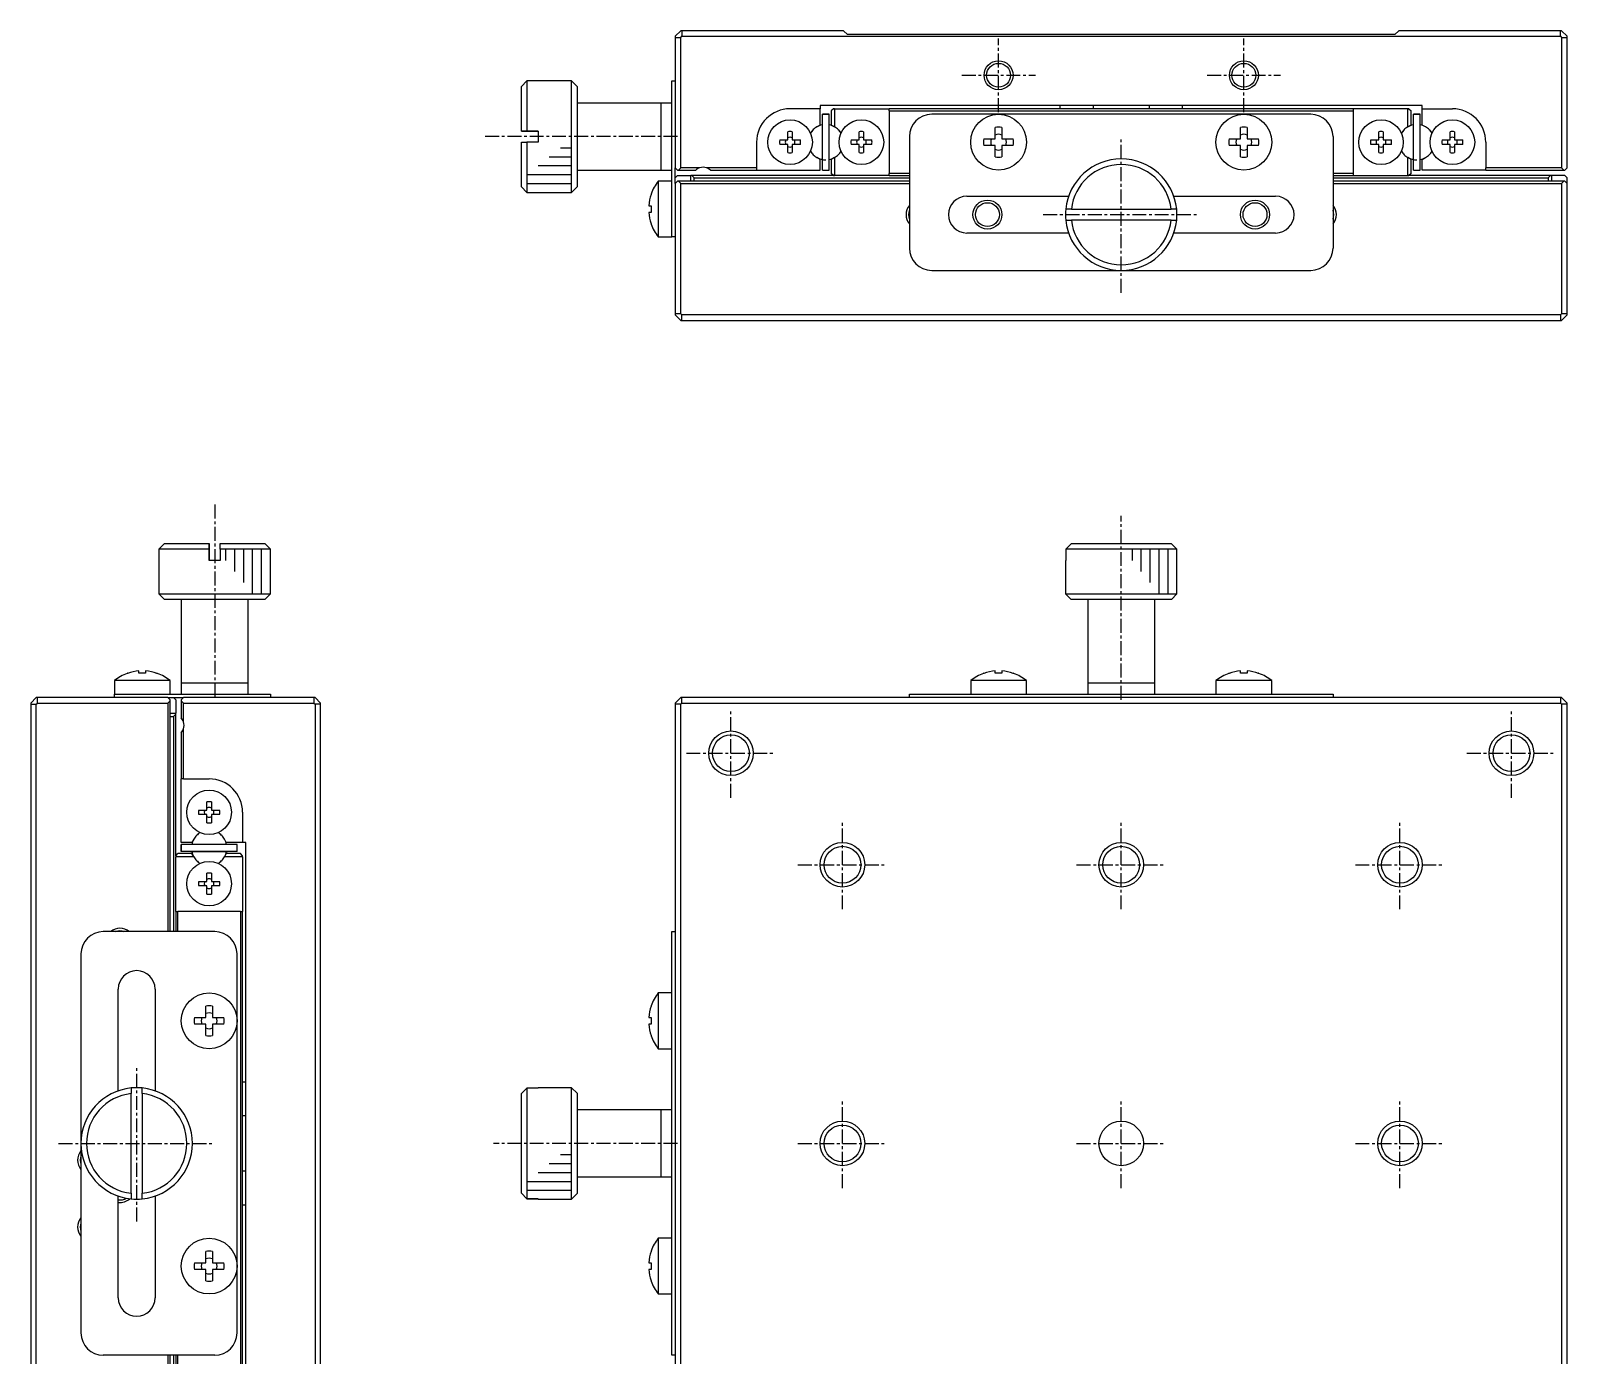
# Model space of a CAD drawing. Extents: x 10 to 342, y 10 to 202.
# Drawn here: x 41.6 to 179.4, y 83.2 to 202.1 of the extents above; entities that cross this region are included whole.
import ezdxf

# ---------------------------------------------------------------- set-up
doc = ezdxf.new("R2010")
doc.units = 0
doc.linetypes.add('CENTER', pattern=[2, 1.25, -0.25, 0.25, -0.25])
doc.layers.get('0').update_dxf_attribs({"linetype": 'CONTINUOUS'})
doc.layers.add('CENTER', color=1, linetype='CENTER')

msp = doc.modelspace()

# ---------------------------------------------------------------- linework, layer by layer
at = {"color": 7, "linetype": 'CONTINUOUS'}
for p, q in [((99.91, 202.06), (99.41, 201.56)), ((99.41, 201.56), (99.41, 201.46)), ((99.41, 201.46), (99.41, 189.76)), ((99.41, 201.46), (99.91, 201.46)), ((100.01, 202.06), (99.91, 202.06)), ((99.91, 201.46), (100.01, 201.56)), ((99.91, 189.76), (99.91, 201.46)), ((100.01, 202.06), (100.01, 201.56)), ((114.51, 202.06), (100.01, 202.06)), ((100.01, 201.56), (178.81, 201.56)), ((114.86, 201.71), (114.51, 202.06)), ((163.96, 201.71), (114.86, 201.71)), ((164.31, 202.06), (163.96, 201.71)), ((178.81, 202.06), (164.31, 202.06)), ((178.81, 201.56), (178.81, 202.06)), ((178.91, 202.06), (178.81, 202.06)), ((178.81, 201.56), (178.91, 201.46)), ((179.41, 201.56), (178.91, 202.06)), ((178.91, 201.46), (178.91, 189.76)), ((178.91, 201.46), (179.41, 201.46)), ((179.41, 201.46), (179.41, 201.56)), ((179.41, 189.76), (179.41, 201.46)), ((86.11, 197.56), (85.61, 197.06)), ((86.11, 197.56), (86.11, 193.06)), ((90.11, 197.56), (86.11, 197.56)), ((90.11, 192.56), (90.11, 197.56)), ((90.61, 197.06), (90.11, 197.56)), ((99.11, 197.56), (99.41, 197.56)), ((99.11, 195.56), (99.11, 197.56)), ((85.61, 193.06), (85.61, 197.06)), ((90.61, 197.06), (90.61, 192.56)), ((98.11, 195.56), (90.61, 195.56)), ((98.11, 195.56), (98.11, 189.56)), ((98.11, 195.56), (98.11, 189.56)), ((99.11, 195.56), (98.11, 195.56)), ((99.11, 185.56), (99.11, 195.56)), ((112.41, 195.06), (109.71, 195.06)), ((166.41, 195.36), (112.41, 195.36)), ((112.41, 195.36), (112.41, 195.06)), ((112.41, 193.6), (112.41, 195.06)), ((112.61, 194.56), (113.21, 194.56)), ((113.21, 194.56), (112.61, 194.56)), ((112.61, 193.62), (112.61, 194.56)), ((112.61, 189.56), (112.61, 194.56)), ((113.21, 189.56), (113.21, 194.56)), ((113.61, 195.06), (113.41, 194.86)), ((113.41, 194.86), (113.41, 193.6)), ((113.71, 195.06), (113.61, 195.06)), ((113.71, 195.06), (113.71, 193.43)), ((113.71, 195.06), (118.61, 195.06)), ((118.61, 194.86), (118.61, 195.06)), ((160.21, 195.06), (118.61, 195.06)), ((118.61, 194.86), (160.21, 194.86)), ((118.61, 194.86), (118.61, 189.26)), ((128.41, 194.56), (122.41, 194.56)), ((150.41, 194.56), (128.41, 194.56)), ((133.91, 195.36), (133.91, 195.06)), ((136.91, 195.06), (136.91, 195.36)), ((141.91, 195.36), (141.91, 195.06)), ((144.91, 195.06), (144.91, 195.36)), ((156.41, 194.56), (150.41, 194.56)), ((160.21, 195.06), (160.21, 194.86)), ((165.11, 195.06), (160.21, 195.06)), ((160.21, 194.86), (160.21, 189.26)), ((165.11, 193.43), (165.11, 195.06)), ((165.21, 195.06), (165.11, 195.06)), ((165.21, 195.06), (165.41, 194.86)), ((165.41, 193.6), (165.41, 194.86)), ((165.61, 193.62), (165.61, 194.56)), ((165.61, 189.56), (165.61, 194.56)), ((165.61, 194.56), (166.21, 194.56)), ((166.21, 194.56), (165.61, 194.56)), ((166.21, 189.56), (166.21, 194.56)), ((166.41, 195.06), (166.41, 195.36)), ((166.41, 195.06), (169.11, 195.06)), ((166.41, 193.6), (166.41, 195.06)), ((86.11, 193.06), (85.61, 193.06)), ((85.61, 193.06), (86.11, 193.06)), ((85.61, 193.06), (85.61, 193.06)), ((86.11, 193.06), (87.11, 193.06)), ((87.11, 193.06), (86.11, 193.06)), ((87.11, 193.06), (87.11, 192.06)), ((109.51, 192.26), (109.51, 192.98)), ((109.91, 192.98), (109.91, 192.26)), ((112.12, 193.43), (112.41, 193.6)), ((112.61, 193.62), (112.61, 193.71)), ((112.61, 193.62), (112.61, 193.71)), ((112.61, 193.62), (112.61, 193.71)), ((112.61, 193.62), (112.61, 193.71)), ((112.61, 193.62), (112.61, 193.71)), ((112.61, 193.62), (112.61, 193.71)), ((112.61, 193.62), (112.61, 193.71)), ((112.61, 193.62), (112.61, 193.71)), ((112.61, 193.62), (112.61, 193.71)), ((112.61, 193.62), (112.61, 193.71)), ((112.61, 193.62), (112.61, 193.71)), ((112.61, 193.62), (112.61, 193.71)), ((112.61, 193.62), (112.61, 193.71)), ((112.61, 193.62), (112.61, 193.71)), ((112.61, 193.62), (112.61, 193.71)), ((112.61, 192.06), (112.61, 193.71)), ((112.61, 193.62), (112.61, 193.71)), ((112.61, 193.62), (112.61, 193.71)), ((112.61, 193.62), (112.61, 193.71)), ((112.61, 193.62), (112.61, 193.71)), ((112.61, 193.62), (112.61, 193.71)), ((112.61, 193.62), (112.61, 193.71)), ((112.61, 193.62), (112.61, 193.71)), ((112.61, 193.62), (112.61, 193.71)), ((112.61, 193.62), (112.61, 193.71)), ((112.61, 193.62), (112.61, 193.71)), ((112.61, 193.62), (112.61, 193.71)), ((112.61, 193.62), (112.61, 193.71)), ((112.61, 193.62), (112.61, 193.71)), ((112.61, 193.62), (112.61, 193.71)), ((112.61, 193.62), (112.61, 193.71)), ((112.61, 193.62), (112.61, 193.71)), ((113.41, 193.6), (113.71, 193.43)), ((115.91, 192.26), (115.91, 192.98)), ((116.31, 192.98), (116.31, 192.26)), ((128.11, 192.36), (128.11, 193.37)), ((128.71, 193.37), (128.71, 192.36)), ((150.11, 192.36), (150.11, 193.37)), ((150.71, 193.37), (150.71, 192.36)), ((162.51, 192.26), (162.51, 192.98)), ((162.91, 192.98), (162.91, 192.26)), ((165.12, 193.43), (165.41, 193.6)), ((165.61, 193.62), (165.61, 193.71)), ((165.61, 193.62), (165.61, 193.71)), ((165.61, 193.62), (165.61, 193.71)), ((165.61, 193.62), (165.61, 193.71)), ((165.61, 193.62), (165.61, 193.71)), ((165.61, 193.62), (165.61, 193.71)), ((165.61, 193.62), (165.61, 193.71)), ((165.61, 193.62), (165.61, 193.71)), ((165.61, 193.62), (165.61, 193.71)), ((165.61, 193.62), (165.61, 193.71)), ((165.61, 193.62), (165.61, 193.71)), ((165.61, 193.62), (165.61, 193.71)), ((165.61, 193.62), (165.61, 193.71)), ((165.61, 193.62), (165.61, 193.71)), ((165.61, 193.62), (165.61, 193.71)), ((165.61, 192.06), (165.61, 193.71)), ((165.61, 193.62), (165.61, 193.71)), ((165.61, 193.62), (165.61, 193.71)), ((165.61, 193.62), (165.61, 193.71)), ((165.61, 193.62), (165.61, 193.71)), ((165.61, 193.62), (165.61, 193.71)), ((165.61, 193.62), (165.61, 193.71)), ((165.61, 193.62), (165.61, 193.71)), ((165.61, 193.62), (165.61, 193.71)), ((165.61, 193.62), (165.61, 193.71)), ((165.61, 193.62), (165.61, 193.71)), ((165.61, 193.62), (165.61, 193.71)), ((165.61, 193.62), (165.61, 193.71)), ((165.61, 193.62), (165.61, 193.71)), ((165.61, 193.62), (165.61, 193.71)), ((165.61, 193.62), (165.61, 193.71)), ((165.61, 193.62), (165.61, 193.71)), ((166.71, 193.43), (166.41, 193.6)), ((168.91, 192.26), (168.91, 192.98)), ((169.31, 192.98), (169.31, 192.26)), ((85.61, 188.06), (85.61, 192.06)), ((85.61, 192.06), (86.11, 192.06)), ((86.11, 192.06), (86.11, 187.56)), ((87.11, 192.06), (86.11, 192.06)), ((90.11, 187.56), (90.11, 192.56)), ((90.61, 192.56), (90.61, 188.06)), ((106.71, 192.06), (106.71, 189.76)), ((108.79, 192.26), (109.51, 192.26)), ((109.51, 191.86), (108.79, 191.86)), ((109.51, 191.13), (109.51, 191.86)), ((109.91, 192.26), (110.64, 192.26)), ((109.91, 191.86), (109.91, 191.13)), ((110.64, 191.86), (109.91, 191.86)), ((112.61, 190.41), (112.61, 192.06)), ((115.19, 192.26), (115.91, 192.26)), ((115.91, 191.86), (115.19, 191.86)), ((115.91, 191.13), (115.91, 191.86)), ((116.31, 192.26), (117.04, 192.26)), ((117.04, 191.86), (116.31, 191.86)), ((116.31, 191.86), (116.31, 191.13)), ((120.41, 192.56), (120.41, 182.56)), ((127.1, 192.36), (128.11, 192.36)), ((128.11, 191.76), (127.1, 191.76)), ((128.11, 190.74), (128.11, 191.76)), ((128.71, 192.36), (129.73, 192.36)), ((128.71, 191.76), (128.71, 190.74)), ((129.73, 191.76), (128.71, 191.76)), ((149.1, 192.36), (150.11, 192.36)), ((150.11, 191.76), (149.1, 191.76)), ((150.11, 190.74), (150.11, 191.76)), ((150.71, 192.36), (151.73, 192.36)), ((150.71, 191.76), (150.71, 190.74)), ((151.73, 191.76), (150.71, 191.76)), ((158.41, 192.56), (158.41, 182.56)), ((161.79, 192.26), (162.51, 192.26)), ((162.51, 191.86), (161.79, 191.86)), ((162.51, 191.13), (162.51, 191.86)), ((162.91, 192.26), (163.64, 192.26)), ((163.64, 191.86), (162.91, 191.86)), ((162.91, 191.86), (162.91, 191.13)), ((165.61, 190.41), (165.61, 192.06)), ((168.19, 192.26), (168.91, 192.26)), ((168.91, 191.86), (168.19, 191.86)), ((168.91, 191.13), (168.91, 191.86)), ((169.31, 192.26), (170.04, 192.26)), ((169.31, 191.86), (169.31, 191.13)), ((170.04, 191.86), (169.31, 191.86)), ((172.11, 192.06), (172.11, 189.76)), ((112.41, 190.51), (112.12, 190.68)), ((112.41, 189.56), (112.41, 190.51)), ((112.61, 189.56), (112.61, 190.5)), ((112.61, 190.41), (112.61, 190.5)), ((112.61, 190.41), (112.61, 190.5)), ((112.61, 190.41), (112.61, 190.5)), ((112.61, 190.41), (112.61, 190.5)), ((112.61, 190.41), (112.61, 190.5)), ((112.61, 190.41), (112.61, 190.5)), ((112.61, 190.41), (112.61, 190.5)), ((112.61, 190.41), (112.61, 190.5)), ((112.61, 190.41), (112.61, 190.5)), ((112.61, 190.41), (112.61, 190.5)), ((112.61, 190.41), (112.61, 190.5)), ((112.61, 190.41), (112.61, 190.5)), ((112.61, 190.41), (112.61, 190.5)), ((112.61, 190.41), (112.61, 190.5)), ((112.61, 190.41), (112.61, 190.5)), ((112.61, 190.41), (112.61, 190.5)), ((112.61, 190.41), (112.61, 190.5)), ((112.61, 190.41), (112.61, 190.5)), ((113.71, 190.68), (113.41, 190.51)), ((113.41, 190.51), (113.41, 189.26)), ((113.71, 190.69), (113.71, 189.06)), ((165.11, 189.06), (165.11, 190.69)), ((165.41, 190.51), (165.12, 190.68)), ((165.41, 189.26), (165.41, 190.51)), ((165.61, 189.56), (165.61, 190.5)), ((165.61, 190.41), (165.61, 190.5)), ((165.61, 190.41), (165.61, 190.5)), ((165.61, 190.41), (165.61, 190.5)), ((165.61, 190.41), (165.61, 190.5)), ((165.61, 190.41), (165.61, 190.5)), ((165.61, 190.41), (165.61, 190.5)), ((165.61, 190.41), (165.61, 190.5)), ((165.61, 190.41), (165.61, 190.5)), ((166.41, 190.51), (166.71, 190.68)), ((166.41, 189.56), (166.41, 190.51)), ((90.61, 189.56), (98.11, 189.56)), ((98.11, 189.56), (99.11, 189.56)), ((99.41, 188.86), (99.41, 189.76)), ((99.41, 189.76), (99.61, 189.56)), ((99.61, 189.06), (99.41, 188.86)), ((99.41, 188.36), (99.41, 188.86)), ((99.61, 189.56), (99.71, 189.56)), ((99.61, 189.06), (100.81, 189.06)), ((99.71, 189.56), (99.91, 189.76)), ((99.71, 189.56), (101.25, 189.56)), ((101.6, 189.76), (99.91, 189.76)), ((100.81, 188.56), (100.81, 189.06)), ((100.91, 189.06), (100.81, 189.06)), ((100.91, 189.06), (101.11, 188.86)), ((113.61, 189.06), (100.91, 189.06)), ((101.11, 188.86), (120.41, 188.86)), ((101.11, 188.56), (101.11, 188.86)), ((106.71, 189.76), (102.23, 189.76)), ((102.58, 189.56), (106.71, 189.56)), ((106.71, 189.76), (106.71, 189.56)), ((106.71, 189.56), (112.41, 189.56)), ((112.61, 189.56), (113.21, 189.56)), ((113.61, 189.06), (113.41, 189.26)), ((113.61, 189.06), (113.71, 189.06)), ((118.61, 189.06), (113.71, 189.06)), ((120.41, 189.26), (118.61, 189.26)), ((118.61, 189.06), (118.61, 189.26)), ((118.61, 189.06), (120.41, 189.06)), ((160.21, 189.26), (158.41, 189.26)), ((158.41, 189.06), (160.21, 189.06)), ((158.41, 188.86), (177.71, 188.86)), ((160.21, 189.26), (160.21, 189.06)), ((160.21, 189.06), (165.11, 189.06)), ((165.11, 189.06), (165.21, 189.06)), ((165.41, 189.26), (165.21, 189.06)), ((177.91, 189.06), (165.21, 189.06)), ((165.61, 189.56), (166.21, 189.56)), ((172.11, 189.56), (166.41, 189.56)), ((178.91, 189.76), (172.11, 189.76)), ((172.11, 189.56), (172.11, 189.76)), ((172.11, 189.56), (179.11, 189.56)), ((177.71, 188.86), (177.91, 189.06)), ((177.71, 188.86), (177.71, 188.56)), ((178.01, 189.06), (177.91, 189.06)), ((178.01, 189.06), (178.01, 188.56)), ((179.21, 189.06), (178.01, 189.06)), ((178.91, 189.76), (179.11, 189.56)), ((179.11, 189.56), (179.21, 189.56)), ((179.21, 189.56), (179.41, 189.76)), ((179.41, 188.86), (179.21, 189.06)), ((179.41, 188.36), (179.41, 188.86)), ((85.61, 188.06), (86.11, 187.56)), ((86.11, 187.56), (90.11, 187.56)), ((90.11, 187.56), (90.61, 188.06)), ((97.89, 188.56), (97.89, 186.06)), ((99.11, 188.56), (97.89, 188.56)), ((99.61, 188.56), (99.41, 188.36)), ((99.41, 188.36), (99.41, 176.66)), ((99.71, 188.56), (99.61, 188.56)), ((99.91, 188.36), (99.71, 188.56)), ((120.41, 188.56), (99.71, 188.56)), ((99.91, 176.66), (99.91, 188.36)), ((99.91, 188.36), (120.41, 188.36)), ((179.11, 188.56), (158.41, 188.56)), ((158.41, 188.36), (178.91, 188.36)), ((179.11, 188.56), (178.91, 188.36)), ((178.91, 188.36), (178.91, 176.66)), ((179.21, 188.56), (179.11, 188.56)), ((179.41, 188.36), (179.21, 188.56)), ((179.41, 176.66), (179.41, 188.36)), ((97.04, 186.36), (97.25, 186.36)), ((97.25, 187.41), (97.25, 187.37)), ((97.25, 186.36), (97.25, 185.76)), ((97.89, 186.06), (97.89, 183.56)), ((125.56, 187.21), (134.69, 187.21)), ((134.94, 186.06), (134.44, 186.06)), ((134.94, 186.06), (143.89, 186.06)), ((144.39, 186.06), (143.89, 186.06)), ((144.13, 187.21), (153.26, 187.21)), ((97.25, 185.76), (97.04, 185.76)), ((97.25, 184.74), (97.25, 184.71)), ((99.11, 183.56), (99.11, 185.56)), ((134.44, 185.06), (134.94, 185.06)), ((143.89, 185.06), (134.94, 185.06)), ((143.89, 185.06), (144.39, 185.06)), ((97.89, 183.56), (99.11, 183.56)), ((99.41, 183.56), (99.11, 183.56)), ((134.69, 183.91), (125.56, 183.91)), ((153.26, 183.91), (144.13, 183.91)), ((122.41, 180.56), (139.41, 180.56)), ((139.41, 180.56), (156.41, 180.56)), ((99.41, 176.66), (99.41, 176.56)), ((99.91, 176.66), (99.41, 176.66)), ((99.91, 176.06), (99.41, 176.56)), ((100.01, 176.56), (99.91, 176.66)), ((100.01, 176.06), (100.01, 176.56)), ((178.81, 176.56), (100.01, 176.56)), ((178.91, 176.66), (178.81, 176.56)), ((178.81, 176.56), (178.81, 176.06)), ((179.41, 176.66), (178.91, 176.66)), ((179.41, 176.56), (178.91, 176.06)), ((179.41, 176.56), (179.41, 176.66)), ((99.91, 176.06), (100.01, 176.06)), ((100.01, 176.06), (178.81, 176.06)), ((178.81, 176.06), (178.91, 176.06)), ((53.61, 156.05), (53.11, 155.55)), ((53.61, 156.05), (57.61, 156.05)), ((57.61, 155.55), (57.61, 156.05)), ((57.61, 156.05), (57.61, 155.55)), ((58.61, 155.55), (58.61, 156.05)), ((58.61, 156.05), (62.61, 156.05)), ((63.11, 155.55), (62.61, 156.05)), ((134.44, 155.55), (134.94, 156.05)), ((134.94, 156.05), (143.89, 156.05)), ((143.89, 156.05), (144.39, 155.55)), ((57.61, 155.55), (53.11, 155.55)), ((53.11, 155.55), (53.11, 151.55)), ((57.61, 155.55), (57.61, 154.55)), ((57.61, 154.55), (57.61, 155.55)), ((58.61, 154.55), (57.61, 154.55)), ((63.11, 155.55), (58.61, 155.55)), ((58.61, 155.55), (58.61, 154.55)), ((63.11, 151.55), (63.11, 155.55)), ((134.44, 154.55), (134.41, 154.55)), ((134.41, 154.55), (134.41, 151.55)), ((134.44, 155.55), (134.44, 154.55)), ((144.39, 155.55), (134.44, 155.55)), ((144.39, 154.55), (144.39, 155.55)), ((144.41, 154.55), (144.39, 154.55)), ((144.41, 151.55), (144.41, 154.55)), ((53.11, 151.55), (63.11, 151.55)), ((53.11, 151.55), (53.61, 151.05)), ((62.61, 151.05), (53.61, 151.05)), ((55.11, 151.05), (55.11, 143.55)), ((61.11, 143.55), (61.11, 151.05)), ((62.61, 151.05), (63.11, 151.55)), ((134.41, 151.55), (144.41, 151.55)), ((134.41, 151.55), (134.91, 151.05)), ((143.91, 151.05), (134.91, 151.05)), ((136.41, 151.05), (136.41, 143.55)), ((142.41, 143.55), (142.41, 151.05)), ((143.91, 151.05), (144.41, 151.55)), ((54.11, 143.77), (49.11, 143.77)), ((49.11, 143.77), (49.11, 142.55)), ((50.29, 144.42), (50.26, 144.42)), ((51.31, 144.42), (51.31, 144.63)), ((51.91, 144.42), (51.31, 144.42)), ((51.91, 144.63), (51.91, 144.42)), ((52.96, 144.42), (52.92, 144.42)), ((54.11, 142.55), (54.11, 143.77)), ((61.11, 143.55), (55.11, 143.55)), ((61.11, 143.55), (55.11, 143.55)), ((55.11, 143.55), (55.11, 142.55)), ((61.11, 142.55), (61.11, 143.55)), ((130.91, 143.77), (125.91, 143.77)), ((125.91, 143.77), (125.91, 142.55)), ((127.1, 144.42), (127.06, 144.42)), ((128.11, 144.42), (128.11, 144.63)), ((128.71, 144.42), (128.11, 144.42)), ((128.71, 144.63), (128.71, 144.42)), ((129.76, 144.42), (129.73, 144.42)), ((130.91, 142.55), (130.91, 143.77)), ((139.41, 143.55), (136.41, 143.55)), ((139.41, 143.55), (136.41, 143.55)), ((136.41, 143.55), (136.41, 142.55)), ((142.41, 143.55), (139.41, 143.55)), ((142.41, 143.55), (139.41, 143.55)), ((142.41, 142.55), (142.41, 143.55)), ((152.91, 143.77), (147.91, 143.77)), ((147.91, 143.77), (147.91, 142.55)), ((149.1, 144.42), (149.06, 144.42)), ((150.11, 144.42), (150.11, 144.63)), ((150.71, 144.42), (150.11, 144.42)), ((150.71, 144.63), (150.71, 144.42)), ((151.76, 144.42), (151.73, 144.42)), ((152.91, 142.55), (152.91, 143.77)), ((41.61, 141.75), (42.11, 142.25)), ((42.21, 142.25), (42.11, 142.25)), ((42.21, 141.75), (42.21, 142.25)), ((53.91, 142.25), (42.21, 142.25)), ((49.11, 142.25), (49.11, 142.55)), ((49.11, 142.55), (51.11, 142.55)), ((51.11, 142.55), (61.11, 142.55)), ((53.91, 142.25), (54.41, 142.25)), ((54.11, 142.05), (53.91, 142.25)), ((53.91, 141.75), (54.11, 141.95)), ((54.11, 141.95), (54.11, 142.05)), ((54.11, 121.25), (54.11, 141.95)), ((54.41, 142.25), (55.31, 142.25)), ((54.61, 142.05), (54.41, 142.25)), ((54.61, 142.05), (54.61, 140.85)), ((55.31, 142.25), (55.11, 142.05)), ((55.11, 142.05), (55.11, 141.95)), ((55.11, 141.95), (55.31, 141.75)), ((55.11, 141.95), (55.11, 140.41)), ((67.01, 142.25), (55.31, 142.25)), ((61.11, 142.55), (63.11, 142.55)), ((63.11, 142.55), (63.11, 142.25)), ((67.01, 142.25), (67.01, 141.75)), ((67.11, 142.25), (67.01, 142.25)), ((67.61, 141.75), (67.11, 142.25)), ((99.91, 142.25), (99.41, 141.75)), ((100.01, 142.25), (99.91, 142.25)), ((178.81, 142.25), (100.01, 142.25)), ((100.01, 141.75), (100.01, 142.25)), ((120.41, 142.25), (120.41, 142.55)), ((120.41, 142.55), (122.41, 142.55)), ((122.41, 142.55), (156.41, 142.55)), ((156.41, 142.55), (158.41, 142.55)), ((158.41, 142.55), (158.41, 142.25)), ((178.81, 142.25), (178.81, 141.75)), ((178.91, 142.25), (178.81, 142.25)), ((179.41, 141.75), (178.91, 142.25)), ((41.61, 141.75), (41.61, 141.65)), ((41.61, 141.65), (41.61, 62.85)), ((41.61, 141.65), (42.11, 141.65)), ((42.11, 141.65), (42.21, 141.75)), ((42.11, 62.85), (42.11, 141.65)), ((42.21, 141.75), (53.91, 141.75)), ((53.91, 141.75), (53.91, 121.25)), ((54.11, 140.85), (54.61, 140.85)), ((54.61, 140.75), (54.41, 140.55)), ((54.61, 140.75), (54.61, 140.85)), ((54.61, 128.05), (54.61, 140.75)), ((55.31, 140.06), (55.31, 141.75)), ((55.31, 141.75), (67.01, 141.75)), ((67.01, 141.75), (67.11, 141.65)), ((67.11, 141.65), (67.11, 62.85)), ((67.61, 141.65), (67.11, 141.65)), ((67.61, 141.65), (67.61, 141.75)), ((67.61, 62.85), (67.61, 141.65)), ((99.41, 141.75), (99.41, 141.65)), ((99.91, 141.65), (99.41, 141.65)), ((99.41, 141.65), (99.41, 62.85)), ((99.91, 141.65), (100.01, 141.75)), ((99.91, 62.85), (99.91, 141.65)), ((100.01, 141.75), (178.81, 141.75)), ((178.81, 141.75), (178.91, 141.65)), ((179.41, 141.65), (178.91, 141.65)), ((178.91, 141.65), (178.91, 62.85)), ((179.41, 141.65), (179.41, 141.75)), ((179.41, 62.85), (179.41, 141.65)), ((54.11, 140.55), (54.41, 140.55)), ((54.41, 140.55), (54.41, 121.25)), ((55.31, 134.95), (55.31, 139.44)), ((55.11, 139.09), (55.11, 134.95)), ((55.31, 134.95), (55.11, 134.95)), ((55.11, 129.25), (55.11, 134.95)), ((55.31, 134.95), (57.61, 134.95)), ((57.41, 132.15), (57.41, 132.88)), ((57.81, 132.88), (57.81, 132.15)), ((56.68, 132.15), (57.41, 132.15)), ((57.41, 131.75), (56.68, 131.75)), ((57.41, 131.02), (57.41, 131.75)), ((57.81, 132.15), (58.54, 132.15)), ((57.81, 131.75), (57.81, 131.02)), ((58.54, 131.75), (57.81, 131.75)), ((60.61, 131.95), (60.61, 129.25)), ((56.23, 129.54), (56.06, 129.25)), ((59.15, 129.25), (58.98, 129.54)), ((54.61, 128.05), (54.81, 128.25)), ((56.06, 128.25), (54.81, 128.25)), ((56.06, 129.25), (55.11, 129.25)), ((55.11, 129.05), (55.11, 128.45)), ((60.11, 129.05), (55.11, 129.05)), ((55.11, 128.45), (55.11, 129.05)), ((60.11, 128.45), (55.11, 128.45)), ((56.05, 128.45), (55.11, 128.45)), ((55.96, 128.45), (59.26, 128.45)), ((55.96, 128.45), (56.05, 128.45)), ((55.96, 128.45), (56.05, 128.45)), ((55.96, 128.45), (56.05, 128.45)), ((55.96, 128.45), (56.05, 128.45)), ((55.96, 128.45), (56.05, 128.45)), ((55.96, 128.45), (56.05, 128.45)), ((55.96, 128.45), (56.05, 128.45)), ((55.96, 128.45), (56.05, 128.45)), ((55.96, 128.45), (56.05, 128.45)), ((55.96, 128.45), (56.05, 128.45)), ((55.96, 128.45), (56.05, 128.45)), ((55.96, 128.45), (56.05, 128.45)), ((55.96, 128.45), (56.05, 128.45)), ((55.96, 128.45), (56.05, 128.45)), ((55.96, 128.45), (56.05, 128.45)), ((55.96, 128.45), (56.05, 128.45)), ((55.96, 128.45), (56.05, 128.45)), ((55.96, 128.45), (56.05, 128.45)), ((55.96, 128.45), (56.05, 128.45)), ((55.96, 128.45), (56.05, 128.45)), ((55.96, 128.45), (56.05, 128.45)), ((55.96, 128.45), (56.05, 128.45)), ((55.96, 128.45), (56.05, 128.45)), ((55.96, 128.45), (56.05, 128.45)), ((55.96, 128.45), (56.05, 128.45)), ((55.96, 128.45), (56.05, 128.45)), ((55.96, 128.45), (56.05, 128.45)), ((55.96, 128.45), (56.05, 128.45)), ((55.96, 128.45), (56.05, 128.45)), ((55.96, 128.45), (56.05, 128.45)), ((55.96, 128.45), (56.05, 128.45)), ((56.23, 127.96), (56.06, 128.25)), ((59.15, 128.25), (58.98, 127.96)), ((60.61, 129.25), (59.15, 129.25)), ((60.41, 128.25), (59.15, 128.25)), ((59.17, 128.45), (59.26, 128.45)), ((59.17, 128.45), (59.26, 128.45)), ((59.17, 128.45), (59.26, 128.45)), ((59.17, 128.45), (59.26, 128.45)), ((59.17, 128.45), (59.26, 128.45)), ((59.17, 128.45), (59.26, 128.45)), ((59.17, 128.45), (59.26, 128.45)), ((59.17, 128.45), (59.26, 128.45)), ((59.17, 128.45), (59.26, 128.45)), ((59.17, 128.45), (59.26, 128.45)), ((59.17, 128.45), (59.26, 128.45)), ((59.17, 128.45), (59.26, 128.45)), ((60.11, 128.45), (59.17, 128.45)), ((59.17, 128.45), (59.26, 128.45)), ((59.17, 128.45), (59.26, 128.45)), ((59.17, 128.45), (59.26, 128.45)), ((59.17, 128.45), (59.26, 128.45)), ((59.17, 128.45), (59.26, 128.45)), ((59.17, 128.45), (59.26, 128.45)), ((59.17, 128.45), (59.26, 128.45)), ((59.17, 128.45), (59.26, 128.45)), ((59.17, 128.45), (59.26, 128.45)), ((59.17, 128.45), (59.26, 128.45)), ((59.17, 128.45), (59.26, 128.45)), ((59.17, 128.45), (59.26, 128.45)), ((59.17, 128.45), (59.26, 128.45)), ((60.11, 128.45), (60.11, 129.05)), ((60.61, 128.05), (60.41, 128.25)), ((60.91, 129.25), (60.61, 129.25)), ((60.91, 75.25), (60.91, 129.25)), ((54.61, 128.05), (54.61, 127.95)), ((56.24, 127.95), (54.61, 127.95)), ((54.61, 123.05), (54.61, 127.95)), ((60.61, 127.95), (58.98, 127.95)), ((60.61, 127.95), (60.61, 128.05)), ((60.61, 127.95), (60.61, 123.05)), ((56.68, 125.75), (57.41, 125.75)), ((57.41, 125.75), (57.41, 126.48)), ((57.81, 126.48), (57.81, 125.75)), ((57.81, 125.75), (58.54, 125.75)), ((57.41, 125.35), (56.68, 125.35)), ((57.41, 124.62), (57.41, 125.35)), ((57.81, 125.35), (57.81, 124.62)), ((58.54, 125.35), (57.81, 125.35)), ((54.61, 123.05), (54.61, 121.25)), ((54.61, 123.05), (54.81, 123.05)), ((54.81, 121.25), (54.81, 123.05)), ((60.41, 123.05), (54.81, 123.05)), ((60.41, 123.05), (60.41, 81.45)), ((60.41, 123.05), (60.61, 123.05)), ((60.61, 81.45), (60.61, 123.05)), ((58.11, 121.25), (48.11, 121.25)), ((99.11, 121.25), (99.41, 121.25)), ((99.11, 119.25), (99.11, 121.25)), ((46.11, 119.25), (46.11, 102.25)), ((60.11, 113.25), (60.11, 119.25)), ((99.11, 113.25), (99.11, 119.25)), ((49.46, 106.97), (49.46, 116.1)), ((52.76, 116.1), (52.76, 106.97)), ((57.31, 113.55), (57.31, 114.57)), ((57.91, 114.57), (57.91, 113.55)), ((97.25, 114.6), (97.25, 114.57)), ((97.89, 115.75), (97.89, 110.75)), ((99.11, 115.75), (97.89, 115.75)), ((56.29, 113.55), (57.31, 113.55)), ((57.91, 113.55), (58.92, 113.55)), ((60.11, 91.25), (60.11, 113.25)), ((97.04, 113.55), (97.25, 113.55)), ((97.25, 113.55), (97.25, 112.95)), ((99.11, 91.25), (99.11, 113.25)), ((57.31, 112.95), (56.29, 112.95)), ((57.31, 111.93), (57.31, 112.95)), ((58.92, 112.95), (57.91, 112.95)), ((57.91, 112.95), (57.91, 111.93)), ((97.25, 112.95), (97.04, 112.95)), ((97.25, 111.93), (97.25, 111.9)), ((97.89, 110.75), (99.11, 110.75)), ((60.91, 107.75), (60.61, 107.75)), ((50.61, 107.22), (50.61, 106.72)), ((50.61, 97.78), (50.61, 106.72)), ((51.61, 106.72), (51.61, 107.22)), ((51.61, 106.72), (51.61, 97.78)), ((85.61, 106.72), (86.11, 107.22)), ((85.61, 97.78), (85.61, 106.72)), ((86.11, 107.22), (86.11, 97.28)), ((87.11, 107.22), (86.11, 107.22)), ((87.11, 107.25), (87.11, 107.22)), ((90.11, 107.25), (87.11, 107.25)), ((90.11, 97.25), (90.11, 107.25)), ((90.61, 106.75), (90.11, 107.25)), ((90.61, 106.75), (90.61, 97.75)), ((60.61, 104.75), (60.91, 104.75)), ((98.11, 105.25), (90.61, 105.25)), ((98.11, 105.25), (98.11, 102.25)), ((98.11, 105.25), (98.11, 102.25)), ((99.11, 105.25), (98.11, 105.25)), ((46.11, 102.25), (46.11, 85.25)), ((98.11, 102.25), (98.11, 99.25)), ((98.11, 102.25), (98.11, 99.25)), ((60.91, 99.75), (60.61, 99.75)), ((90.61, 99.25), (98.11, 99.25)), ((98.11, 99.25), (99.11, 99.25)), ((49.46, 88.4), (49.46, 97.53)), ((50.61, 97.78), (50.61, 97.28)), ((51.61, 97.28), (51.61, 97.78)), ((52.76, 97.53), (52.76, 88.4)), ((60.61, 96.75), (60.91, 96.75)), ((86.11, 97.28), (85.61, 97.78)), ((86.11, 97.28), (87.11, 97.28)), ((87.11, 97.28), (86.11, 97.28)), ((87.11, 97.28), (87.11, 97.25)), ((87.11, 97.25), (90.11, 97.25)), ((90.11, 97.25), (90.61, 97.75)), ((97.89, 93.75), (97.89, 88.75)), ((99.11, 93.75), (97.89, 93.75)), ((57.31, 91.55), (57.31, 92.57)), ((57.91, 92.57), (57.91, 91.55)), ((97.25, 92.6), (97.25, 92.57)), ((56.29, 91.55), (57.31, 91.55)), ((57.91, 91.55), (58.92, 91.55)), ((60.11, 85.25), (60.11, 91.25)), ((97.04, 91.55), (97.25, 91.55)), ((97.25, 91.55), (97.25, 90.95)), ((99.11, 85.25), (99.11, 91.25)), ((57.31, 90.95), (56.29, 90.95)), ((57.31, 89.93), (57.31, 90.95)), ((58.92, 90.95), (57.91, 90.95)), ((57.91, 90.95), (57.91, 89.93)), ((97.25, 90.95), (97.04, 90.95)), ((97.25, 89.93), (97.25, 89.9)), ((97.89, 88.75), (99.11, 88.75)), ((99.11, 83.25), (99.11, 85.25)), ((58.11, 83.25), (48.11, 83.25)), ((53.91, 83.25), (53.91, 62.75)), ((54.11, 62.55), (54.11, 83.25)), ((54.41, 83.25), (54.41, 63.95)), ((54.61, 83.25), (54.61, 81.45)), ((54.81, 81.45), (54.81, 83.25)), ((99.41, 83.25), (99.11, 83.25))]:
    msp.add_line(p, q, dxfattribs=at)
at = {"color": 3, "linetype": 'CONTINUOUS'}
for p, q in [((89.11, 191.56), (90.11, 191.56)), ((88.11, 190.76), (90.11, 190.76)), ((86.11, 189.16), (90.11, 189.16)), ((87.11, 189.96), (90.11, 189.96)), ((86.11, 188.36), (90.11, 188.36)), ((59.11, 154.55), (59.11, 155.55)), ((59.91, 153.55), (59.91, 155.55)), ((60.71, 152.55), (60.71, 155.55)), ((61.51, 151.55), (61.51, 155.55)), ((62.31, 151.55), (62.31, 155.55)), ((140.41, 154.55), (140.41, 155.55)), ((141.21, 153.55), (141.21, 155.55)), ((142.01, 152.55), (142.01, 155.55)), ((142.81, 151.55), (142.81, 155.55)), ((143.61, 151.55), (143.61, 155.55)), ((89.11, 101.25), (90.11, 101.25)), ((87.11, 99.65), (90.11, 99.65)), ((88.11, 100.45), (90.11, 100.45)), ((86.11, 98.85), (90.11, 98.85)), ((86.11, 98.05), (90.11, 98.05))]:
    msp.add_line(p, q, dxfattribs=at)
for centre, radius in [((128.41, 198.06), 1.3), ((150.41, 198.06), 1.3), ((127.41, 185.56), 1.3), ((151.41, 185.56), 1.3), ((104.41, 137.25), 2), ((174.41, 137.25), 2), ((114.41, 127.25), 2), ((139.41, 127.25), 2), ((164.41, 127.25), 2), ((114.41, 102.25), 2), ((164.41, 102.25), 2)]:
    msp.add_circle(centre, radius, dxfattribs=at)
at = {"color": 7, "linetype": 'CONTINUOUS'}
for centre, radius in [((128.41, 198.06), 1.07), ((150.41, 198.06), 1.07), ((128.41, 192.06), 2.5), ((150.41, 192.06), 2.5), ((109.71, 192.06), 2), ((116.11, 192.06), 2), ((162.71, 192.06), 2), ((169.11, 192.06), 2), ((127.41, 185.56), 1.07), ((151.41, 185.56), 1.07), ((104.41, 137.25), 1.65), ((174.41, 137.25), 1.65), ((57.61, 131.95), 2), ((114.41, 127.25), 1.65), ((139.41, 127.25), 1.65), ((164.41, 127.25), 1.65), ((57.61, 125.55), 2), ((57.61, 113.25), 2.5), ((114.41, 102.25), 1.65), ((139.41, 102.25), 2), ((164.41, 102.25), 1.65), ((57.61, 91.25), 2.5)]:
    msp.add_circle(centre, radius, dxfattribs=at)
for centre, radius, start, end in [((109.71, 192.06), 3, 90, 180), ((122.41, 192.56), 2, 90, 180), ((156.41, 192.56), 2, 0, 90), ((169.11, 192.06), 3, 0, 90), ((109.71, 192.06), 0.95, 77.8468, 102.1532), ((113.03, 191.94), 1.75, 135, 148.1185), ((112.91, 192.06), 1.59, 135.0002, 149.5667), ((112.91, 192.06), 1.59, 120, 135), ((112.91, 192.06), 1.59, 100.8931, 120), ((112.91, 192.06), 1.59, 60, 79.1069), ((112.91, 192.06), 1.59, 45, 59.7392), ((112.91, 192.06), 1.59, 59.7392, 60), ((112.8, 191.94), 1.75, 31.8815, 45), ((112.91, 192.06), 1.59, 30.4332, 45.0002), ((116.11, 192.06), 0.95, 77.8468, 102.1532), ((128.41, 192.06), 1.35, 77.1604, 102.8396), ((150.41, 192.06), 1.35, 77.1604, 102.8396), ((162.71, 192.06), 0.95, 77.8468, 102.1532), ((166.03, 191.94), 1.75, 135, 148.1185), ((165.91, 192.06), 1.59, 135, 149.5667), ((165.91, 192.06), 1.59, 120.2608, 135), ((165.91, 192.06), 1.59, 120, 120.2608), ((165.91, 192.06), 1.59, 100.8931, 120), ((165.91, 192.06), 1.59, 60, 79.1069), ((165.91, 192.06), 1.59, 45, 60), ((165.8, 191.94), 1.75, 31.8815, 45), ((165.91, 192.06), 1.59, 30.4332, 45.0002), ((169.11, 192.06), 0.95, 77.8468, 102.1532), ((109.71, 192.06), 0.95, 167.8468, 192.1532), ((109.71, 192.06), 0.435, 152.6335, 207.3665), ((109.71, 192.06), 0.435, 62.6335, 117.3665), ((109.71, 192.06), 0.435, 242.6335, 297.3665), ((109.71, 192.06), 0.435, 332.6335, 27.3665), ((109.71, 192.06), 0.95, 347.8468, 12.1532), ((116.11, 192.06), 0.95, 167.8468, 192.1532), ((116.11, 192.06), 0.435, 152.6335, 207.3665), ((116.11, 192.06), 0.435, 62.6335, 117.3665), ((116.11, 192.06), 0.435, 242.6335, 297.3665), ((116.11, 192.06), 0.435, 332.6335, 27.3665), ((116.11, 192.06), 0.95, 347.8468, 12.1532), ((128.41, 192.06), 1.35, 167.1604, 192.8396), ((128.41, 192.06), 0.708, 154.9481, 205.0519), ((128.41, 192.06), 0.708, 64.9481, 115.0519), ((128.41, 192.06), 0.708, 334.9481, 25.0519), ((128.41, 192.06), 1.35, 347.1604, 12.8396), ((150.41, 192.06), 1.35, 167.1604, 192.8396), ((150.41, 192.06), 0.708, 154.9481, 205.0519), ((150.41, 192.06), 0.708, 64.9481, 115.0519), ((150.41, 192.06), 0.708, 334.9481, 25.0519), ((150.41, 192.06), 1.35, 347.1604, 12.8396), ((162.71, 192.06), 0.95, 167.8468, 192.1532), ((162.71, 192.06), 0.435, 152.6335, 207.3665), ((162.71, 192.06), 0.435, 62.6335, 117.3665), ((162.71, 192.06), 0.435, 242.6335, 297.3665), ((162.71, 192.06), 0.435, 332.6335, 27.3665), ((162.71, 192.06), 0.95, 347.8468, 12.1532), ((169.11, 192.06), 0.95, 167.8468, 192.1532), ((169.11, 192.06), 0.435, 152.6335, 207.3665), ((169.11, 192.06), 0.435, 62.6335, 117.3665), ((169.11, 192.06), 0.435, 242.6335, 297.3665), ((169.11, 192.06), 0.435, 332.6335, 27.3665), ((169.11, 192.06), 0.95, 347.8468, 12.1532), ((109.71, 192.06), 0.95, 257.8468, 282.1532), ((113.03, 192.17), 1.75, 211.8815, 225), ((112.91, 192.06), 1.59, 210.4333, 224.9998), ((112.91, 192.06), 1.59, 225, 240), ((112.91, 192.06), 1.59, 240, 270), ((112.91, 192.06), 1.59, 280.8931, 300), ((112.91, 192.06), 1.59, 300.2608, 315), ((112.91, 192.06), 1.59, 300, 300.2608), ((112.8, 192.17), 1.75, 315, 328.1185), ((112.91, 192.06), 1.59, 314.9998, 329.5668), ((116.11, 192.06), 0.95, 257.8468, 282.1532), ((128.41, 192.06), 0.708, 244.9481, 295.0519), ((128.41, 192.06), 1.35, 257.1604, 282.8396), ((139.41, 185.56), 5, 5.7392, 174.2608), ((150.41, 192.06), 0.708, 244.9481, 295.0519), ((150.41, 192.06), 1.35, 257.1604, 282.8396), ((162.71, 192.06), 0.95, 257.8468, 282.1532), ((166.03, 192.17), 1.75, 211.8815, 225), ((165.91, 192.06), 1.59, 210.4333, 224.9998), ((165.91, 192.06), 1.59, 225, 239.7392), ((165.91, 192.06), 1.59, 239.7392, 240), ((165.91, 192.06), 1.59, 240, 270), ((165.91, 192.06), 1.59, 280.8931, 300), ((165.91, 192.06), 1.59, 300, 315), ((165.8, 192.17), 1.75, 315, 328.1185), ((165.91, 192.06), 1.59, 315, 329.5668), ((169.11, 192.06), 0.95, 257.8468, 282.1532), ((101.91, 188.81), 1, 108.1949, 131.4096), ((101.91, 188.81), 1, 71.8051, 108.1949), ((101.91, 188.81), 1, 48.5904, 71.8051), ((139.41, 185.56), 4.5, 6.3794, 173.6206), ((101.01, 186.06), 4, 141.3178, 160.2754), ((101.01, 186.06), 3.99, 160.7318, 175.6866), ((125.56, 185.56), 1.65, 90, 270), ((139.41, 185.56), 5, 174.2608, 185.7392), ((139.41, 185.56), 5, 354.2608, 5.7392), ((153.26, 185.56), 1.65, 270, 90), ((101.01, 186.06), 3.99, 184.3134, 199.2682), ((101.01, 186.06), 4, 199.7246, 218.6822), ((121.41, 185.56), 1.07, 158.4711, 201.5289), ((139.41, 185.56), 5, 185.7392, 354.2608), ((139.41, 185.56), 4.5, 186.3794, 353.6206), ((157.41, 185.56), 1.07, 338.4711, 21.5289), ((122.41, 182.56), 2, 180, 270), ((156.41, 182.56), 2, 270, 0), ((51.61, 140.65), 4, 109.7246, 128.6822), ((51.61, 140.65), 3.99, 94.3134, 109.2682), ((51.61, 140.65), 3.99, 70.7318, 85.6866), ((51.61, 140.65), 4, 51.3178, 70.2754), ((128.41, 140.65), 4, 109.7246, 128.6822), ((128.41, 140.65), 3.99, 94.3134, 109.2682), ((128.41, 140.65), 3.99, 70.7318, 85.6866), ((128.41, 140.65), 4, 51.3178, 70.2754), ((150.41, 140.65), 4, 109.7246, 128.6822), ((150.41, 140.65), 3.99, 94.3134, 109.2682), ((150.41, 140.65), 3.99, 70.7318, 85.6866), ((150.41, 140.65), 4, 51.3178, 70.2754), ((54.36, 139.75), 1, 18.1949, 41.4096), ((54.36, 139.75), 1, 318.5904, 341.8051), ((54.36, 139.75), 1, 341.8051, 18.1949), ((57.61, 131.95), 3, 0, 90), ((57.61, 131.95), 0.95, 77.8468, 102.1532), ((57.61, 131.95), 0.435, 62.6335, 117.3665), ((57.61, 131.95), 0.95, 167.8468, 192.1532), ((57.61, 131.95), 0.435, 152.6335, 207.3665), ((57.61, 131.95), 0.435, 242.6335, 297.3665), ((57.61, 131.95), 0.95, 257.8468, 282.1532), ((57.61, 131.95), 0.435, 332.6335, 27.3665), ((57.61, 131.95), 0.95, 347.8468, 12.1532), ((57.61, 128.75), 1.59, 150, 169.107), ((57.61, 128.75), 1.59, 135, 150), ((57.72, 128.64), 1.75, 121.8815, 135), ((57.61, 128.75), 1.59, 120.4333, 134.9998), ((57.61, 128.75), 1.59, 45, 59.5667), ((57.49, 128.64), 1.75, 45, 58.1185), ((57.61, 128.75), 1.59, 30, 45), ((57.61, 128.75), 1.59, 10.893, 30), ((57.61, 128.75), 1.59, 190.8931, 210), ((57.61, 128.75), 1.59, 329.7392, 349.1069), ((57.61, 128.75), 1.59, 210, 210.2608), ((57.61, 128.75), 1.59, 210.2608, 225), ((57.72, 128.86), 1.75, 225, 238.1185), ((57.61, 128.75), 1.59, 224.9998, 239.5668), ((57.61, 128.75), 1.59, 300.4332, 315), ((57.49, 128.86), 1.75, 301.8815, 315), ((57.61, 128.75), 1.59, 315, 329.7392), ((57.61, 128.75), 1.59, 329.7392, 330), ((57.61, 125.55), 0.95, 167.8468, 192.1532), ((57.61, 125.55), 0.435, 152.6335, 207.3665), ((57.61, 125.55), 0.95, 77.8468, 102.1532), ((57.61, 125.55), 0.435, 62.6335, 117.3665), ((57.61, 125.55), 0.435, 332.6335, 27.3665), ((57.61, 125.55), 0.95, 347.8468, 12.1532), ((57.61, 125.55), 0.435, 242.6335, 297.3665), ((57.61, 125.55), 0.95, 257.8468, 282.1532), ((49.61, 120.25), 1.07, 68.4711, 111.5289), ((48.11, 119.25), 2, 90, 180), ((58.11, 119.25), 2, 0, 90), ((51.11, 116.1), 1.65, 0, 180), ((57.61, 113.25), 1.35, 77.1604, 102.8396), ((101.01, 113.25), 3.99, 160.7318, 175.6866), ((101.01, 113.25), 4, 141.3178, 160.2754), ((57.61, 113.25), 1.35, 167.1604, 192.8396), ((57.61, 113.25), 0.708, 154.9481, 205.0519), ((57.61, 113.25), 0.708, 64.9481, 115.0519), ((57.61, 113.25), 0.708, 334.9481, 25.0519), ((57.61, 113.25), 1.35, 347.1604, 12.8396), ((57.61, 113.25), 0.708, 244.9481, 295.0519), ((57.61, 113.25), 1.35, 257.1604, 282.8396), ((101.01, 113.25), 3.99, 184.3134, 199.2682), ((101.01, 113.25), 4, 199.7246, 218.6822), ((51.11, 102.25), 5, 95.7435, 264.2652), ((51.11, 102.25), 4.5, 96.3837, 263.625), ((51.11, 102.25), 5, 84.2652, 95.7435), ((51.11, 102.25), 5, 275.7435, 84.2652), ((51.11, 102.25), 4.5, 276.3837, 83.625), ((47.11, 100.75), 1.07, 158.4711, 201.5289), ((49.61, 98.25), 1.07, 261.9791, 301.9202), ((51.11, 102.25), 5, 264.2652, 275.7435), ((47.11, 94.75), 1.07, 158.4711, 201.5289), ((101.01, 91.25), 4, 141.3178, 160.2754), ((57.61, 91.25), 1.35, 77.1604, 102.8396), ((101.01, 91.25), 3.99, 160.7318, 175.6866), ((57.61, 91.25), 1.35, 167.1604, 192.8396), ((57.61, 91.25), 0.708, 154.9481, 205.0519), ((57.61, 91.25), 0.708, 64.9481, 115.0519), ((57.61, 91.25), 0.708, 334.9481, 25.0519), ((57.61, 91.25), 1.35, 347.1604, 12.8396), ((57.61, 91.25), 0.708, 244.9481, 295.0519), ((57.61, 91.25), 1.35, 257.1604, 282.8396), ((101.01, 91.25), 3.99, 184.3134, 199.2682), ((101.01, 91.25), 4, 199.7246, 218.6822), ((51.11, 88.4), 1.65, 180, 0), ((48.11, 85.25), 2, 180, 270), ((58.11, 85.25), 2, 270, 0)]:
    msp.add_arc(centre, radius, start, end, dxfattribs=at)
at = {"color": 3, "linetype": 'CONTINUOUS'}
for centre, start, end in [((121.41, 185.56), 140.2849, 219.7151), ((157.41, 185.56), 320.2849, 39.7151), ((49.61, 120.25), 50.2849, 129.7151), ((47.11, 100.75), 140.2849, 219.7151), ((49.61, 98.25), 263.3742, 312.4522), ((47.11, 94.75), 140.2849, 219.7151)]:
    msp.add_arc(centre, 1.3, start, end, dxfattribs=at)
at = {"layer": 'CENTER', "color": 1, "linetype": 'CENTER'}
for p, q in [((128.41, 194.76), (128.41, 201.36)), ((150.41, 194.76), (150.41, 201.36)), ((125.11, 198.06), (131.71, 198.06)), ((147.11, 198.06), (153.71, 198.06)), ((99.61, 192.56), (82.11, 192.56)), ((139.41, 178.56), (139.41, 192.56)), ((132.41, 185.56), (146.41, 185.56)), ((58.11, 159.55), (58.11, 142.05)), ((139.41, 142.05), (139.41, 158.55)), ((104.41, 133.25), (104.41, 141.25)), ((174.41, 133.25), (174.41, 141.25)), ((100.41, 137.25), (108.41, 137.25)), ((170.41, 137.25), (178.41, 137.25)), ((114.41, 123.25), (114.41, 131.25)), ((139.41, 123.25), (139.41, 131.25)), ((164.41, 123.25), (164.41, 131.25)), ((110.41, 127.25), (118.41, 127.25)), ((135.41, 127.25), (143.41, 127.25)), ((160.41, 127.25), (168.41, 127.25)), ((51.11, 95.25), (51.11, 109.25)), ((114.41, 98.25), (114.41, 106.25)), ((139.41, 98.25), (139.41, 106.25)), ((164.41, 98.25), (164.41, 106.25)), ((44.11, 102.25), (58.11, 102.25)), ((99.61, 102.25), (83.11, 102.25)), ((110.41, 102.25), (118.41, 102.25)), ((135.41, 102.25), (143.41, 102.25)), ((160.41, 102.25), (168.41, 102.25))]:
    msp.add_line(p, q, dxfattribs=at)

doc.saveas('drawing.dxf')
